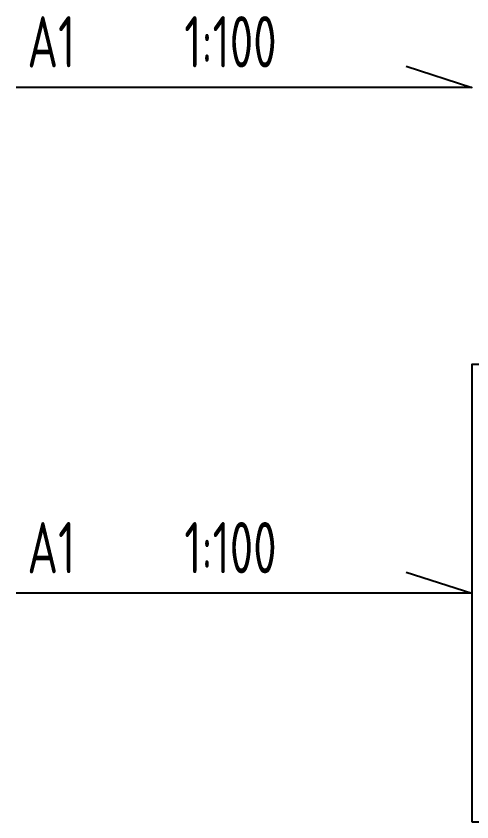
# Model space of a CAD drawing. Extents: x 9539573 to 9710259, y 1656270 to 2510207.
# Drawn here: x 9539573 to 9598809, y 1656270 to 1760935 of the extents above; entities that cross this region are included whole.
import ezdxf

# ---------------------------------------------------------------- set-up
doc = ezdxf.new("R2010")
doc.units = 0
doc.header["$LTSCALE"] = 1000
doc.header["$MEASUREMENT"] = 0
doc.layers.add('PUB_TITLE', color=4, linetype='CONTINUOUS')
doc.styles.add('TSSD_REIN', font='atssdeng.shx', dxfattribs={"width": 0.7, "bigfont": 'atssdchn.shx'})

msp = doc.modelspace()

# ---------------------------------------------------------------- linework, layer by layer
at = {"layer": 'PUB_TITLE', "color": 6}
for points in [[(9590256.4, 1754415.5), (9598809.4, 1751682.8), (9539572.8, 1751682.8)], [(9590256.4, 1688703.1), (9598809.4, 1685970.4), (9539572.8, 1685970.4)]]:
    msp.add_lwpolyline(points, dxfattribs=at)
at = {"layer": 'PUB_TITLE'}
msp.add_lwpolyline([(9598809.4, 1656270.4), (9682909.4, 1656270.4), (9682909.4, 1715670.4), (9598809.4, 1715670.4)], close=True, dxfattribs=at)

# ---------------------------------------------------------------- texts
at = {"layer": 'PUB_TITLE', "color": 6, "style": 'TSSD_REIN', "width": 0.7}
for p in [(9541033.4, 1754268.3), (9541033.4, 1688555.9)]:
    msp.add_text('A1     1:100', height=6666.667, dxfattribs=at).set_placement(p)

doc.saveas('drawing.dxf')
